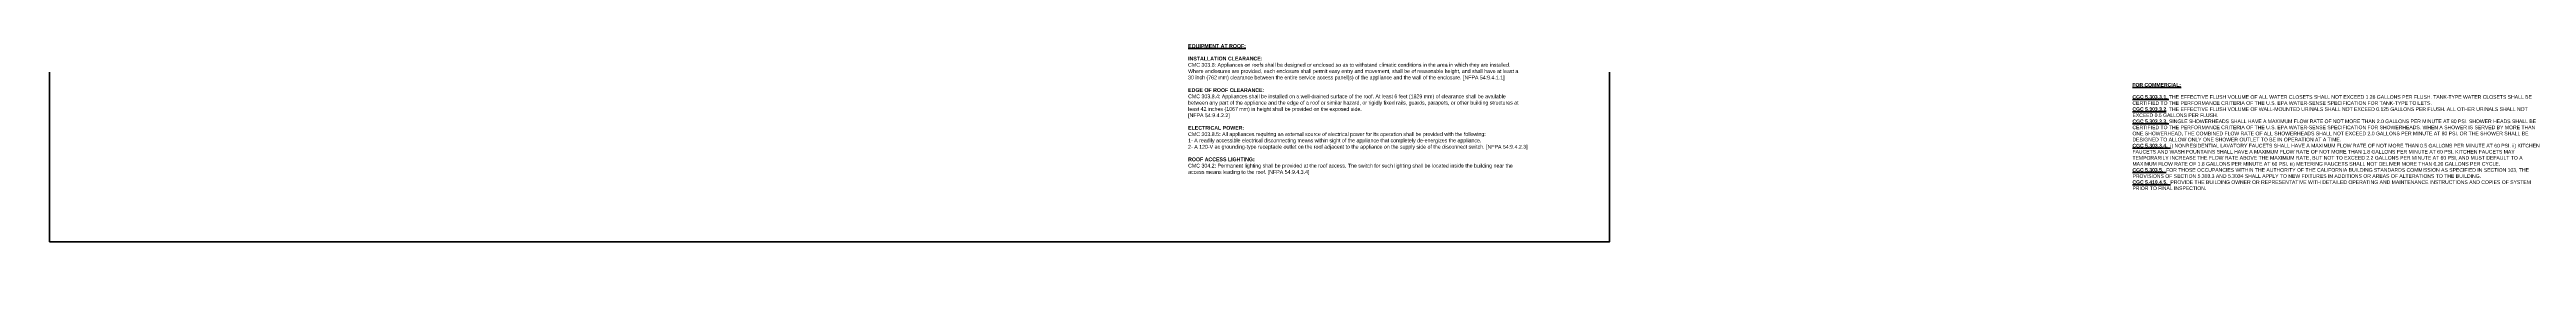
# Model space of a CAD drawing. Header units: inches. Extents: x 2025 to 34930, y -6955 to 4650.
# Drawn here: x 2559 to 6153, y -1920 to -1683 of the extents above; entities that cross this region are included whole.
import ezdxf

# ---------------------------------------------------------------- set-up
doc = ezdxf.new("R2010")
doc.units = ezdxf.units.IN
doc.header["$MEASUREMENT"] = 0
doc.layers.add('M-HVAC-EXHS-DUCT', color=3, linetype='Continuous', lineweight=50)
doc.layers.add('PDF-TEXT', color=7, linetype='Continuous', lineweight=35)
doc.styles.add('Century Gothic', font='GOTHIC.TTF', dxfattribs={"height": 5.3125})
doc.styles.add('PDF Arial', font='arial.ttf')

msp = doc.modelspace()

# ---------------------------------------------------------------- linework, layer by layer
at = {"layer": 'M-HVAC-EXHS-DUCT'}
msp.add_lwpolyline([(2558.9, 1367.3), (4822.9, 1367.3), (4822.9, -1919.9), (2558.9, -1919.9)], close=True, dxfattribs=at)

# ---------------------------------------------------------------- texts
at = {"layer": 'PDF-TEXT', "color": 6, "attachment_point": 1}
for s, insert, char_height, width, style in [('{\\fCentury Gothic|b1|i0|c0|p34;\\LEQUIPMENT AT ROOF:\\P\\l\\PINSTALLATION CLEARANCE: \\P\\fCentury Gothic|b0|i0|c0|p34;CMC 303.8: Appliances on roofs shall be designed or enclosed so as to withstand climatic conditions in the area in which they are installed. Where enclosures are provided, each enclosure shall permit easy entry and movement, shall be of reasonable height, and shall have at least a 30 inch (762 mm) clearance between the entire service access panel(s) of the appliance and the wall of the enclosure. [NFPA 54:9.4.1.1]\\P\\fCentury Gothic|b1|i0|c0|p34;\\P\\C1;EDGE OF ROOF CLEARANCE:\\fCentury Gothic|b0|i0|c0|p34; \\PCMC 303.8.4: Appliances shall be installed on a well-drained surface of the roof. At least 6 feet (1829 mm) of clearance shall be available between any part of the appliance and the edge of a roof or similar hazard, or rigidly fixed rails, guards, parapets, or other building structures at least 42 inches (1067 mm) in height shall be provided on the exposed side. \\P[NFPA 54:9.4.2.2]\\C6;\\P\\P\\fCentury Gothic|b1|i0|c0|p34;\\C1;ELECTRICAL POWER:\\fCentury Gothic|b0|i0|c0|p34; \\PCMC 303.8.5\\fCentury Gothic|b1|i0|c0|p34;: \\fCentury Gothic|b0|i0|c0|p34;All appliances requiring an external source of electrical power for its operation shall be provided with the following:\\P1- A readily accessible electrical disconnecting means within sight of the appliance that completely de-energizes the appliance.\\P2- A 120-V ac grounding-type receptacle outlet on the roof adjacent to the appliance on the supply side of the disconnect switch. [NFPA 54:9.4.2.3]\\P\\fCentury Gothic|b1|i0|c0|p34;\\PROOF ACCESS LIGHTING:\\fCentury Gothic|b0|i0|c0|p34;\\PCMC 304.2: Permanent lighting shall be provided at the roof access. The switch for such lighting shall be located inside the building near the access means leading to the roof. [NFPA 54:9.4.3.4]}', (4211.2, -1632.1), 5.5, 470.901, 'PDF Arial'), ('{\\fCentury Gothic|b1|i0|c0|p34;\\LFOR COMMERCIAL:\\P\\PCGC 5.303.3.1.} THE EFFECTIVE FLUSH VOLUME OF ALL WATER CLOSETS SHALL NOT EXCEED 1.28 GALLONS PER FLUSH. TANK-TYPE WATER CLOSETS SHALL BE CERTIFIED TO THE PERFORMANCE CRITERIA OF THE U.S. EPA WATER-SENSE SPECIFICATION FOR TANK-TYPE TOILETS.  \\P{\\fCentury Gothic|b1|i0|c0|p34;\\LCGC 5.303.3.2}. THE EFFECTIVE FLUSH VOLUME OF WALL-MOUNTED URINALS SHALL NOT EXCEED 0.125 GALLONS PER FLUSH. ALL OTHER URINALS SHALL NOT EXCEED 0.5 GALLONS PER FLUSH.  \\P{\\fCentury Gothic|b1|i0|c0|p34;\\LCGC 5.303.3.3.} SINGLE SHOWERHEADS SHALL HAVE A MAXIMUM FLOW RATE OF NOT MORE THAN 2.0 GALLONS PER MINUTE AT 80 PSI. SHOWER HEADS SHALL BE CERTIFIED TO THE PERFORMANCE CRITERIA OF THE U.S. EPA WATER-SENSE SPECIFICATION FOR SHOWERHEADS. WHEN A SHOWER IS SERVED BY MORE THAN ONE SHOWERHEAD, THE COMBINED FLOW RATE OF ALL SHOWERHEADS SHALL NOT EXCEED 2.0 GALLONS PER MINUTE AT 80 PSI, OR THE SHOWER SHALL BE DESIGNED TO ALLOW ONLY ONE SHOWER OUTLET TO BE IN OPERATION AT A TIME.  \\P{\\fCentury Gothic|b1|i0|c0|p34;\\LCGC 5.303.3.4.}  i) NONRESIDENTIAL LAVATORY FAUCETS SHALL HAVE A MAXIMUM FLOW RATE OF NOT MORE THAN 0.5 GALLONS PER MINUTE AT 60 PSI. ii) KITCHEN FAUCETS AND WASH FOUNTAINS SHALL HAVE A MAXIMUM FLOW RATE OF NOT MORE THAN 1.8 GALLONS PER MINUTE AT 60 PSI. KITCHEN FAUCETS MAY TEMPORARILY INCREASE THE FLOW RATE ABOVE THE MAXIMUM RATE, BUT NOT TO EXCEED 2.2 GALLONS PER MINUTE AT 60 PSI, AND MUST DEFAULT TO A MAXIMUM FLOW RATE OF 1.8 GALLONS PER MINUTE AT 60 PSI. iii) METERING FAUCETS SHALL NOT DELIVER MORE THAN 0.20 GALLONS PER CYCLE.  \\P{\\fCentury Gothic|b1|i0|c0|p34;\\LCGC 5.303.5.}  FOR THOSE OCCUPANCIES WITHIN THE AUTHORITY OF THE CALIFORNIA BUILDING STANDARDS COMMISSION AS SPECIFIED IN SECTION 103, THE PROVISIONS OF SECTION 5.303.3 AND 5.3034 SHALL APPLY TO NEW FIXTURES IN ADDITIONS OR AREAS OF ALTERATIONS TO THE BUILDING.  \\P{\\fCentury Gothic|b1|i0|c0|p34;\\LCGC 5.410.4.5.}  PROVIDE THE BUILDING OWNER OR REPRESENTATIVE WITH DETAILED OPERATING AND MAINTENANCE INSTRUCTIONS AND COPIES OF SYSTEM PRIOR TO FINAL INSPECTION.', (5581.6, -1688.7), 5.3125, 576.451, 'Century Gothic')]:
    msp.add_mtext(s, dxfattribs=dict(at, insert=insert, char_height=char_height, width=width, style=style))

doc.saveas('drawing.dxf')
